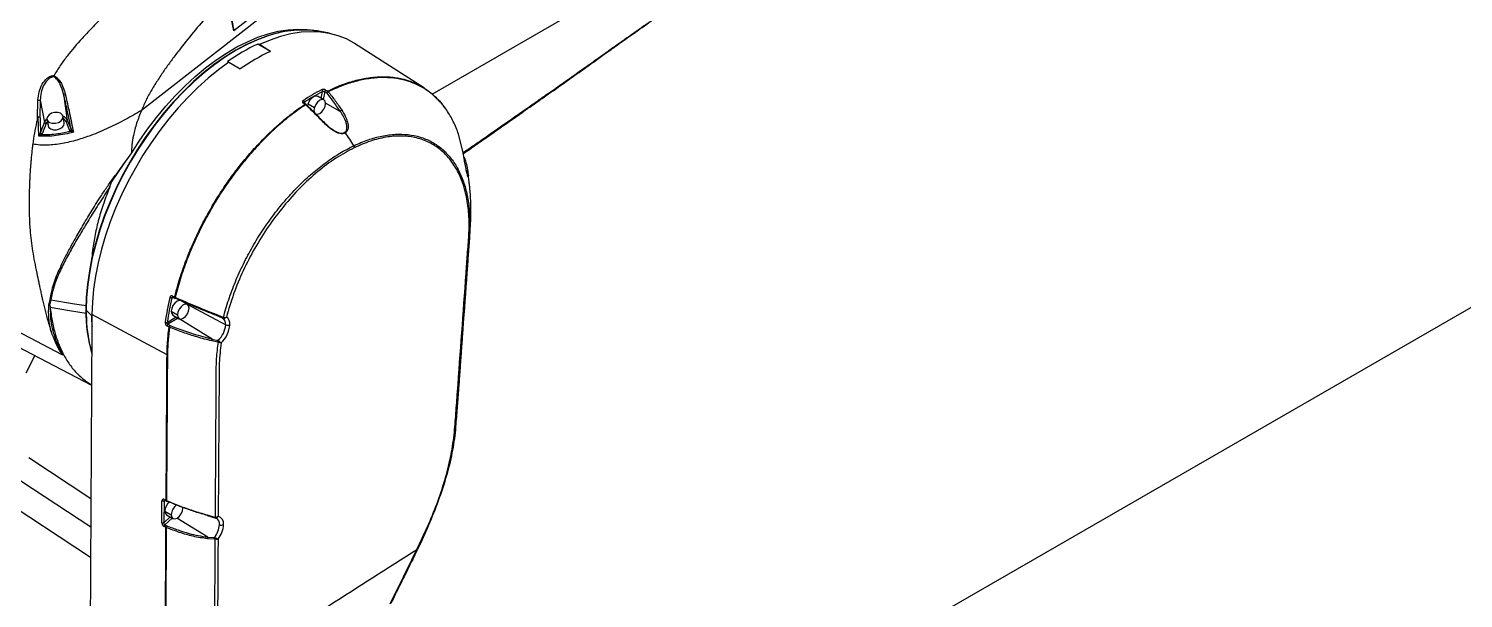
# Model space of a CAD drawing. Header units: millimetres. Extents: x 126 to 938, y 244 to 707.
# Drawn here: x 301.89 to 326.06, y 568.47 to 578.07 of the extents above; entities that cross this region are included whole.
import ezdxf

# ---------------------------------------------------------------- set-up
doc = ezdxf.new("R2010")
doc.units = ezdxf.units.MM

msp = doc.modelspace()

# ---------------------------------------------------------------- linework, layer by layer
at = {"color": 7, "linetype": 'Continuous', "lineweight": 25}
for p, q in [((345.905, 584.757), (305.452, 561.404)), ((309.51, 581.159), (303.794, 576.695)), ((308.691, 576.97), (311.926, 578.838)), ((305.346, 578.034), (305.229, 578.63)), ((305.35, 578.063), (305.236, 578.646)), ((305.753, 578.352), (305.346, 578.034)), ((306.959, 577.994), (306.806, 578.025)), ((305.966, 577.69), (305.752, 577.813)), ((308.56, 577.068), (307.383, 577.823)), ((302.321, 577.285), (302.318, 577.281)), ((306.82, 576.899), (306.843, 577.011)), ((306.878, 577.013), (306.851, 576.881)), ((306.927, 577.021), (306.939, 577.01)), ((302.042, 576.571), (302.048, 576.869)), ((302.088, 576.869), (302.159, 576.494)), ((302.479, 576.975), (302.543, 576.532)), ((306.53, 576.82), (306.528, 576.822)), ((306.536, 576.834), (306.541, 576.813)), ((306.557, 576.79), (306.545, 576.799)), ((306.592, 576.768), (306.599, 576.807)), ((306.599, 576.807), (306.705, 576.745)), ((306.864, 576.873), (306.758, 576.935)), ((307.14, 576.679), (306.892, 576.815)), ((302.065, 576.262), (302.051, 576.588)), ((302.2, 576.547), (302.219, 576.437)), ((302.49, 576.483), (302.472, 576.593)), ((302.543, 576.532), (302.608, 576.377)), ((302.091, 576.311), (302.094, 576.318)), ((302.094, 576.318), (302.159, 576.494)), ((302.186, 576.474), (302.121, 576.298)), ((302.207, 576.509), (302.186, 576.474)), ((302.231, 576.409), (302.213, 576.519)), ((302.219, 576.437), (302.231, 576.409)), ((302.588, 576.352), (302.522, 576.507)), ((302.608, 576.377), (302.611, 576.372)), ((309.132, 576.297), (309.132, 576.298)), ((309.208, 575.988), (309.133, 576.295)), ((303.528, 575.837), (303.62, 575.964)), ((303.259, 575.405), (303.29, 575.484)), ((304.355, 573.532), (304.304, 573.535)), ((304.318, 573.55), (304.321, 573.549)), ((304.354, 573.533), (304.354, 573.533)), ((304.566, 573.424), (304.46, 573.485)), ((304.55, 573.438), (305.211, 573.082)), ((304.55, 573.438), (304.55, 573.433)), ((302.454, 572.577), (301.23, 573.219)), ((302.862, 573.33), (302.959, 573.233)), ((302.958, 573.196), (302.959, 573.233)), ((304.223, 572.578), (302.959, 573.254)), ((304.226, 573.123), (304.378, 573.214)), ((304.411, 573.194), (304.238, 573.09)), ((304.294, 573.31), (304.4, 573.248)), ((304.322, 573.247), (304.428, 573.185)), ((304.985, 572.839), (304.411, 573.194)), ((305.044, 573.259), (305.16, 573.208)), ((305.155, 573.192), (305.044, 573.242)), ((305.155, 573.194), (305.157, 573.191)), ((305.16, 573.19), (305.155, 573.192)), ((302.958, 573.055), (302.919, 566.697)), ((301.445, 572.853), (302.952, 572.067)), ((305.075, 572.792), (304.977, 572.81)), ((304.985, 572.839), (305.079, 572.82)), ((301.998, 572.565), (301.847, 572.266)), ((302.47, 572.568), (302.454, 572.577)), ((301.248, 570.789), (302.937, 569.676)), ((302.94, 570.148), (301.893, 570.838)), ((302.934, 569.16), (300.908, 570.495)), ((304.135, 569.747), (304.138, 570.116)), ((304.172, 570.116), (304.17, 569.747)), ((304.191, 570.121), (304.172, 570.116)), ((304.173, 570.139), (304.208, 570.121)), ((304.178, 570.127), (304.179, 570.127)), ((304.179, 570.127), (304.214, 570.109)), ((304.488, 569.992), (304.488, 570.006)), ((304.17, 569.747), (304.278, 569.843)), ((304.31, 569.825), (304.184, 569.713)), ((304.188, 569.941), (304.294, 569.88)), ((304.216, 569.878), (304.322, 569.817)), ((304.909, 569.505), (304.387, 569.822)), ((304.899, 569.879), (305.024, 569.84)), ((304.989, 569.841), (304.952, 569.854)), ((304.205, 569.666), (304.171, 569.686)), ((304.184, 569.713), (304.218, 569.693)), ((305.021, 569.472), (304.905, 569.475)), ((304.909, 569.505), (305.019, 569.498)), ((305.021, 567.131), (305.036, 569.47)), ((308.36, 569.127), (308.441, 569.293))]:
    msp.add_line(p, q, dxfattribs=at)
at = {"color": 7, "linetype": 'Continuous', "lineweight": 25, "flags": 128}
for points in [[(306.488, 578.053), (306.43, 578.051), (306.263, 578.035), (306.092, 578.002), (305.918, 577.952), (305.74, 577.887), (305.561, 577.806), (305.381, 577.709), (305.201, 577.598), (305.022, 577.472), (304.844, 577.333), (304.67, 577.181), (304.499, 577.016), (304.332, 576.84), (304.171, 576.654), (304.016, 576.459), (303.868, 576.255), (303.728, 576.043), (303.596, 575.825), (303.473, 575.602), (303.36, 575.375), (303.258, 575.144), (303.166, 574.912), (303.085, 574.68), (303.016, 574.448), (302.959, 574.217), (302.915, 573.99), (302.883, 573.767), (302.863, 573.549), (302.857, 573.337)], [(303.62, 575.964), (303.754, 576.175), (303.896, 576.38), (304.045, 576.576), (304.201, 576.764), (304.362, 576.943), (304.528, 577.111), (304.698, 577.267), (304.871, 577.411), (305.046, 577.543), (305.223, 577.661), (305.4, 577.764), (305.577, 577.853), (305.753, 577.927), (305.926, 577.986), (306.097, 578.028), (306.264, 578.055), (306.426, 578.066), (306.582, 578.06), (306.732, 578.038), (306.744, 578.036)], [(307.383, 577.823), (307.375, 577.828), (307.245, 577.899), (307.107, 577.954), (306.96, 577.993), (306.807, 578.016), (306.646, 578.022), (306.481, 578.011), (306.31, 577.984), (306.136, 577.941), (305.959, 577.881), (305.779, 577.806)], [(305.925, 577.951), (305.749, 577.886), (305.57, 577.805), (305.39, 577.708), (305.209, 577.597), (305.03, 577.471), (304.852, 577.332), (304.677, 577.179), (304.506, 577.014), (304.339, 576.838), (304.178, 576.652), (304.023, 576.456), (303.875, 576.252), (303.734, 576.04), (303.602, 575.822), (303.479, 575.598), (303.366, 575.371), (303.263, 575.14), (303.171, 574.908), (303.09, 574.675), (303.021, 574.442), (302.964, 574.212), (302.92, 573.984), (302.888, 573.76), (302.868, 573.542), (302.862, 573.33)], [(305.752, 577.813), (305.767, 577.809), (305.779, 577.806)], [(305.966, 577.69), (305.861, 577.755), (305.779, 577.806)], [(305.266, 577.51), (305.089, 577.38), (304.914, 577.237), (304.742, 577.082), (304.574, 576.915), (304.411, 576.738), (304.253, 576.551), (304.101, 576.355), (303.955, 576.151), (303.818, 575.94), (303.689, 575.723), (303.569, 575.501), (303.458, 575.275), (303.357, 575.047), (303.267, 574.817), (303.187, 574.586), (303.119, 574.356), (303.063, 574.128), (303.019, 573.902), (302.987, 573.681), (302.967, 573.464), (302.959, 573.254)], [(305.266, 577.51), (305.371, 577.445), (305.453, 577.394)], [(306.908, 576.995), (306.892, 577.005), (306.878, 577.013)], [(306.897, 577.038), (306.914, 577.028), (306.927, 577.021)], [(306.545, 576.799), (306.529, 576.81), (306.516, 576.819)], [(306.559, 576.802), (306.545, 576.81), (306.529, 576.821)], [(306.568, 576.795), (306.568, 576.795), (306.569, 576.794), (306.569, 576.792), (306.569, 576.79)], [(306.599, 576.807), (306.62, 576.855), (306.652, 576.898), (306.689, 576.928), (306.726, 576.941), (306.758, 576.935)], [(306.885, 576.763), (306.892, 576.81), (306.885, 576.849), (306.864, 576.873), (306.832, 576.879), (306.795, 576.866), (306.758, 576.836), (306.727, 576.794), (306.705, 576.745)], [(302.159, 576.494), (302.185, 576.537), (302.2, 576.552)], [(302.459, 576.621), (302.427, 576.647), (302.382, 576.662), (302.329, 576.662), (302.277, 576.648), (302.235, 576.623), (302.207, 576.589), (302.2, 576.553), (302.213, 576.519)], [(302.213, 576.519), (302.245, 576.493), (302.29, 576.479), (302.343, 576.478), (302.395, 576.492), (302.437, 576.517), (302.465, 576.551), (302.472, 576.587), (302.459, 576.621)], [(302.522, 576.507), (302.498, 576.54), (302.478, 576.555)], [(306.727, 576.635), (306.758, 576.629), (306.795, 576.642), (306.832, 576.672), (306.864, 576.714), (306.885, 576.763)], [(302.231, 576.409), (302.263, 576.383), (302.309, 576.369), (302.361, 576.368), (302.413, 576.382), (302.456, 576.407), (302.483, 576.441), (302.491, 576.477), (302.49, 576.483)], [(306.861, 576.5), (306.862, 576.502), (306.862, 576.503), (306.861, 576.503), (306.86, 576.503), (306.859, 576.502), (306.857, 576.501), (306.854, 576.5), (306.852, 576.498)], [(309.134, 576.292), (309.134, 576.292), (309.133, 576.295)], [(303.29, 575.484), (303.407, 575.661), (303.528, 575.837), (303.528, 575.837), (303.528, 575.837), (303.528, 575.837), (303.528, 575.837), (303.528, 575.837)], [(309.227, 575.906), (309.227, 575.905), (309.228, 575.902)], [(302.265, 573.503), (302.666, 573.438), (302.859, 573.407)], [(304.46, 573.485), (304.428, 573.491), (304.391, 573.478), (304.354, 573.448), (304.322, 573.405), (304.301, 573.357), (304.294, 573.31)], [(304.317, 573.567), (304.336, 573.558), (304.351, 573.55)], [(304.319, 573.551), (304.335, 573.543), (304.354, 573.533)], [(304.36, 573.53), (304.357, 573.531), (304.357, 573.531)], [(304.594, 573.361), (304.587, 573.399), (304.566, 573.424), (304.534, 573.43), (304.497, 573.417), (304.46, 573.387), (304.428, 573.344), (304.407, 573.296), (304.4, 573.248)], [(304.515, 573.453), (304.514, 573.456), (304.512, 573.467)], [(302.861, 573.273), (302.582, 573.319), (302.255, 573.374)], [(302.959, 573.254), (302.958, 573.143), (302.958, 573.055)], [(304.294, 573.31), (304.301, 573.271), (304.322, 573.247), (304.322, 573.247)], [(304.4, 573.248), (304.407, 573.21), (304.428, 573.185), (304.46, 573.179), (304.497, 573.192), (304.534, 573.222), (304.566, 573.265), (304.587, 573.313), (304.594, 573.361)], [(305.044, 573.242), (305.043, 573.242), (305.042, 573.243), (305.041, 573.244), (305.041, 573.246), (305.041, 573.248), (305.042, 573.251), (305.043, 573.255), (305.044, 573.259)], [(304.238, 573.09), (304.258, 573.079), (304.273, 573.07)], [(302.919, 572.746), (302.92, 572.743), (302.955, 572.598)], [(304.214, 570.109), (304.214, 570.109), (304.213, 570.11)], [(304.188, 569.941), (304.195, 569.903), (304.216, 569.878), (304.216, 569.878)], [(304.294, 569.88), (304.301, 569.841), (304.322, 569.817), (304.354, 569.811), (304.391, 569.824), (304.428, 569.854), (304.46, 569.897), (304.481, 569.945), (304.488, 569.992)], [(305.021, 569.831), (305.021, 569.831), (305.021, 569.831), (305.021, 569.831), (305.021, 569.832), (305.022, 569.834), (305.022, 569.836), (305.023, 569.838), (305.024, 569.84)], [(308.441, 569.293), (308.442, 569.294), (308.442, 569.294), (308.442, 569.295)]]:
    msp.add_lwpolyline(points, dxfattribs=at)
at = {"color": 7, "linetype": 'Continuous', "lineweight": 25}
for centre, radius, start, end in [((306.509, 576.272), 1.778, 80.3862, 109.1562), ((307.191, 574.729), 3.403, 115.0062, 124.9882), ((307.404, 574.606), 3.403, 115.0063, 124.9881), ((308.348, 574.05), 3.356, 116.9469, 123.0474), ((308.353, 574.041), 3.332, 116.9466, 123.048), ((306.806, 577.012), 0.0367, 359.1692, 55.4853), ((306.918, 577.004), 0.0409, 121.4993, 167.0045), ((306.948, 576.986), 0.0409, 121.4924, 166.9939), ((306.966, 576.952), 0.0635, 114.9486, 144.1099), ((302.069, 577.009), 0.142, 261.754, 277.7795), ((302.491, 577.017), 0.0441, 255.1668, 290.6532), ((306.524, 576.809), 0.0131, 62.3191, 130.2029), ((306.495, 576.829), 0.0408, 6.3624, 56.5762), ((306.554, 576.788), 0.0141, 71.4429, 128.5973), ((306.567, 576.78), 0.0144, 86.7926, 135.1809), ((302.42, 576.468), 0.139, 27.2933, 68.4478), ((302.518, 576.532), 0.0255, 280.3713, 359.1225), ((306.81, 576.703), 0.113, 157.8257, 203.9812), ((307.198, 576.622), 0.0819, 112.4186, 135.2392), ((302.126, 576.324), 0.0375, 200.0665, 252.4588), ((302.122, 576.328), 0.0295, 198.6574, 268.2016), ((302.187, 576.504), 0.0295, 198.6574, 268.2016), ((302.583, 576.377), 0.0255, 280.3713, 359.1225), ((302.58, 576.373), 0.0308, 292.7843, 357.1652), ((309.265, 575.66), 0.0221, 14.992, 96.0175), ((308.737, 572.479), 4.591, 166.6184, 171.8864), ((308.739, 572.48), 4.558, 166.6189, 171.8868), ((304.297, 573.59), 0.0559, 241.6084, 277.473), ((304.335, 573.561), 0.0188, 161.1876, 215.217), ((304.369, 573.544), 0.0188, 161.1174, 215.3096), ((304.378, 573.539), 0.0204, 158.2709, 204.3622), ((304.363, 573.533), 0.00406, 215.4133, 278.38), ((304.534, 573.405), 0.0364, 63.3737, 89.0151), ((302.879, 573.348), 0.0246, 205.6351, 225.6811), ((305.543, 573.309), 2.686, 179.3974, 195.556), ((305.708, 573.314), 2.847, 179.6697, 191.5145), ((304.43, 573.223), 0.0345, 222.2907, 237.241), ((305.185, 573.192), 0.0294, 147.3676, 178.5128), ((305.097, 573.095), 0.114, 353.7589, 56.834), ((305.204, 573.203), 0.0323, 178.367, 209.3889), ((305.138, 573.097), 0.143, 354.5223, 53.4034), ((304.213, 573.167), 0.0462, 242.4943, 286.3992), ((304.262, 573.056), 0.0418, 125.3444, 170.232), ((304.297, 573.036), 0.0418, 125.373, 170.2171), ((304.315, 573.033), 0.0518, 137.3586, 172.9171), ((304.847, 573.101), 0.364, 309.5568, 357.0776), ((304.838, 573.106), 0.442, 311.9801, 357.0659), ((305.245, 573.152), 0.0772, 243.855, 297.3053), ((305.053, 572.804), 0.0765, 151.9643, 175.401), ((305.158, 572.794), 0.0834, 161.8891, 181.4031), ((305.663, 572.478), 0.655, 149.5439, 151.6574), ((304.25, 572.576), 0.0577, 241.7865, 249.3293), ((304.25, 572.664), 0.0571, 241.673, 249.3913), ((304.249, 572.633), 0.0563, 242.476, 250.2189), ((304.248, 572.629), 0.0565, 242.7711, 250.4652), ((304.155, 570.151), 0.0389, 243.9408, 296.8474), ((304.184, 570.141), 0.0145, 180.6481, 245.7763), ((304.186, 570.137), 0.0124, 173.708, 237.6357), ((304.403, 569.93), 0.216, 130.609, 177.0241), ((304.222, 570.12), 0.0135, 175.7993, 230.1022), ((304.226, 570.117), 0.0127, 172.1569, 226.1914), ((304.221, 570.113), 0.00643, 238.7821, 299.6454), ((304.506, 569.87), 0.213, 124.7316, 177.2734), ((304.915, 569.875), 0.0164, 166.7622, 203.7013), ((305.054, 569.841), 0.0164, 190.5681, 237.4445), ((304.996, 569.729), 0.11, 352.3123, 58.8536), ((305.048, 569.734), 0.127, 351.521, 73.3884), ((304.152, 569.782), 0.0389, 243.9409, 296.8473), ((304.212, 569.682), 0.0418, 133.2531, 175.4829), ((304.247, 569.663), 0.0417, 133.2134, 175.5128), ((304.258, 569.662), 0.0476, 141.4068, 178.3962), ((304.747, 569.731), 0.358, 319.4946, 357.3175), ((304.745, 569.734), 0.43, 321.7457, 357.4584), ((305.139, 569.783), 0.0772, 243.8533, 297.2972), ((304.978, 569.481), 0.0732, 160.838, 184.9009), ((305.089, 569.49), 0.0705, 173.3949, 195.1495), ((307.184, 568.644), 2.302, 158.4609, 158.9727), ((308.44, 569.313), 0.02, 246.7147, 273.7571)]:
    msp.add_arc(centre, radius, start, end, dxfattribs=at)
for points, knots in [([(300.44, 576.933), (300.453, 577.028), (300.478, 577.218), (300.535, 577.494), (300.61, 577.756), (300.705, 577.997), (300.817, 578.22), (300.943, 578.426), (301.117, 578.672), (301.348, 578.951), (301.628, 579.27), (301.816, 579.481), (301.91, 579.587)], [0, 0, 0, 0, 0.0930846, 0.184815, 0.2727031, 0.3559527, 0.4357552, 0.5132297, 0.5892358, 0.7266813, 0.8634879, 1, 1, 1, 1]), ([(303.73, 578.865), (303.708, 578.843), (303.662, 578.799), (303.594, 578.732), (303.526, 578.665), (303.459, 578.598), (303.391, 578.53), (303.324, 578.461), (303.254, 578.39), (303.173, 578.307), (303.071, 578.202), (302.939, 578.066), (302.843, 577.964), (302.791, 577.907)], [0, 0, 0, 0, 0.0707205, 0.1416367, 0.2127229, 0.2839636, 0.3553368, 0.4268308, 0.498421, 0.577295, 0.6869984, 0.8275889, 1, 1, 1, 1]), ([(305.228, 578.63), (305.138, 578.538), (304.955, 578.352), (304.697, 578.052), (304.487, 577.79), (304.323, 577.574), (304.202, 577.409), (304.086, 577.239), (303.976, 577.064), (303.875, 576.884), (303.821, 576.757), (303.794, 576.695)], [0, 0, 0, 0, 0.159267, 0.323245, 0.490475, 0.575289, 0.659541, 0.743604, 0.829735, 0.915449, 1, 1, 1, 1]), ([(309.209, 575.983), (309.221, 575.991), (309.261, 576.019), (309.331, 576.067), (309.418, 576.127), (309.506, 576.189), (309.597, 576.251), (309.693, 576.318), (309.846, 576.424), (310.041, 576.561), (310.262, 576.716), (310.446, 576.844), (310.589, 576.945), (310.741, 577.049), (310.911, 577.169), (311.112, 577.311), (311.304, 577.447), (311.48, 577.573), (311.65, 577.694), (311.799, 577.801), (311.935, 577.896), (312.049, 577.977), (312.164, 578.058), (312.278, 578.138), (312.391, 578.219), (312.556, 578.335), (312.776, 578.491), (312.959, 578.621), (313.052, 578.687)], [0, 0, 0, 0, 0.009205, 0.031313, 0.053855, 0.076832, 0.10024, 0.124083, 0.15119, 0.219239, 0.276599, 0.323351, 0.36217, 0.388683, 0.440842, 0.495232, 0.545344, 0.591239, 0.632966, 0.678883, 0.70851, 0.738976, 0.767857, 0.798297, 0.827917, 0.856722, 0.927361, 1, 1, 1, 1]), ([(309.209, 575.965), (309.245, 575.99), (309.356, 576.067), (309.541, 576.195), (309.775, 576.358), (309.999, 576.515), (310.202, 576.659), (310.363, 576.771), (310.484, 576.857), (310.573, 576.919), (310.635, 576.963), (310.696, 577.005), (310.771, 577.058), (310.865, 577.125), (310.976, 577.204), (311.098, 577.29), (311.243, 577.394), (311.407, 577.512), (311.598, 577.649), (311.821, 577.809), (312.086, 577.995), (312.385, 578.208), (312.708, 578.437), (312.93, 578.595), (313.043, 578.675)], [0, 0, 0, 0, 0.027586, 0.086739, 0.143547, 0.210364, 0.261185, 0.302592, 0.335828, 0.355842, 0.371976, 0.384505, 0.403213, 0.430845, 0.458145, 0.490104, 0.526357, 0.57173, 0.619596, 0.676489, 0.74721, 0.826247, 0.91137, 1, 1, 1, 1]), ([(305.346, 578.034), (305.348, 578.038), (305.35, 578.046), (305.352, 578.056), (305.351, 578.062), (305.35, 578.063)], [0, 0, 0, 0, 0.420315, 0.834722, 1, 1, 1, 1]), ([(302.791, 577.907), (302.705, 577.81), (302.576, 577.664), (302.423, 577.453), (302.355, 577.341), (302.321, 577.285)], [0, 0, 0, 0, 0.497745, 0.748009, 1, 1, 1, 1]), ([(305.266, 577.51), (305.261, 577.511), (305.252, 577.514), (305.243, 577.516), (305.239, 577.517)], [0, 0, 0, 0, 0.559997, 1, 1, 1, 1]), ([(302.048, 576.869), (302.053, 576.915), (302.062, 577.007), (302.113, 577.137), (302.184, 577.227), (302.258, 577.275), (302.3, 577.282), (302.321, 577.285)], [0, 0, 0, 0, 0.258147, 0.514863, 0.764902, 0.885389, 1, 1, 1, 1]), ([(302.317, 577.263), (302.299, 577.259), (302.261, 577.25), (302.197, 577.201), (302.138, 577.114), (302.097, 576.995), (302.091, 576.911), (302.088, 576.869)], [0, 0, 0, 0, 0.10979, 0.236534, 0.485937, 0.741784, 1, 1, 1, 1]), ([(302.318, 577.281), (302.318, 577.278), (302.317, 577.272), (302.317, 577.266), (302.317, 577.263)], [0, 0, 0, 0, 0.476894, 1, 1, 1, 1]), ([(302.479, 576.975), (302.464, 577.028), (302.441, 577.111), (302.383, 577.211), (302.338, 577.246), (302.317, 577.263)], [0, 0, 0, 0, 0.492681, 0.76165, 1, 1, 1, 1]), ([(302.318, 577.281), (302.332, 577.273), (302.359, 577.257), (302.403, 577.212), (302.464, 577.123), (302.489, 577.034), (302.506, 576.976)], [0, 0, 0, 0, 0.1277882, 0.2556145, 0.5079916, 1, 1, 1, 1]), ([(306.927, 577.021), (306.974, 577.043), (307.063, 577.085), (307.196, 577.137), (307.32, 577.178), (307.435, 577.21), (307.542, 577.233), (307.634, 577.247), (307.722, 577.257), (307.813, 577.263), (307.919, 577.263), (308.027, 577.255), (308.127, 577.24), (308.209, 577.221), (308.287, 577.198), (308.363, 577.171), (308.442, 577.135), (308.508, 577.101), (308.546, 577.076), (308.559, 577.067)], [0, 0, 0, 0, 0.090738, 0.174024, 0.250296, 0.31999, 0.383524, 0.441291, 0.484515, 0.538217, 0.601756, 0.670042, 0.728778, 0.778278, 0.819008, 0.870054, 0.920776, 0.97135, 1, 1, 1, 1]), ([(306.897, 577.038), (306.891, 577.041), (306.88, 577.046), (306.862, 577.049), (306.843, 577.048), (306.832, 577.044), (306.827, 577.042)], [0, 0, 0, 0, 0.243421, 0.507978, 0.767923, 1, 1, 1, 1]), ([(306.843, 577.011), (306.846, 577.013), (306.851, 577.016), (306.859, 577.017), (306.866, 577.017), (306.87, 577.016), (306.875, 577.015), (306.877, 577.014), (306.878, 577.013)], [0, 0, 0, 0, 0.268215, 0.50759, 0.64007, 0.767492, 0.887886, 1, 1, 1, 1]), ([(308.763, 576.895), (308.727, 576.93), (308.642, 577.011), (308.483, 577.109), (308.296, 577.188), (308.093, 577.236), (307.878, 577.253), (307.652, 577.238), (307.418, 577.193), (307.177, 577.118), (307.02, 577.047), (306.939, 577.01)], [0, 0, 0, 0, 0.077151, 0.180128, 0.283732, 0.388851, 0.498264, 0.614046, 0.735407, 0.863551, 1, 1, 1, 1]), ([(306.939, 577.01), (306.979, 576.959), (307.059, 576.858), (307.131, 576.751), (307.167, 576.697)], [0, 0, 0, 0, 0.498228, 1, 1, 1, 1]), ([(308.559, 577.067), (308.573, 577.058), (308.618, 577.03), (308.677, 576.983), (308.739, 576.928), (308.801, 576.866), (308.86, 576.799), (308.897, 576.745), (308.91, 576.726)], [0, 0, 0, 0, 0.099847, 0.323723, 0.456858, 0.604703, 0.859384, 1, 1, 1, 1]), ([(302.088, 576.869), (302.086, 576.817), (302.083, 576.725), (302.082, 576.633), (302.082, 576.593)], [0, 0, 0, 0, 0.562631, 1, 1, 1, 1]), ([(302.608, 576.377), (302.586, 576.487), (302.546, 576.687), (302.5, 576.885), (302.479, 576.975)], [0, 0, 0, 0, 0.549765, 1, 1, 1, 1]), ([(302.506, 576.976), (302.532, 576.866), (302.581, 576.65), (302.625, 576.434), (302.646, 576.328)], [0, 0, 0, 0, 0.512488, 1, 1, 1, 1]), ([(304.351, 573.55), (304.369, 573.617), (304.4, 573.737), (304.448, 573.893), (304.481, 573.991), (304.51, 574.075), (304.539, 574.154), (304.575, 574.245), (304.602, 574.314), (304.621, 574.359), (304.637, 574.398), (304.656, 574.44), (304.685, 574.507), (304.731, 574.605), (304.791, 574.729), (304.854, 574.85), (304.904, 574.942), (304.939, 575.004), (304.971, 575.06), (305.012, 575.13), (305.062, 575.212), (305.112, 575.291), (305.152, 575.353), (305.197, 575.42), (305.255, 575.505), (305.337, 575.618), (305.431, 575.742), (305.528, 575.861), (305.622, 575.972), (305.72, 576.082), (305.805, 576.173), (305.873, 576.241), (305.916, 576.284), (305.96, 576.326), (306.004, 576.368), (306.048, 576.409), (306.093, 576.449), (306.137, 576.488), (306.181, 576.525), (306.234, 576.569), (306.308, 576.628), (306.414, 576.709), (306.498, 576.767), (306.545, 576.799)], [0, 0, 0, 0, 0.052015, 0.092871, 0.122067, 0.129944, 0.159093, 0.185102, 0.203608, 0.21453, 0.221491, 0.235206, 0.249412, 0.2761, 0.316253, 0.352473, 0.378544, 0.394421, 0.406088, 0.426556, 0.455558, 0.478161, 0.496414, 0.511117, 0.538247, 0.573279, 0.616064, 0.65516, 0.688044, 0.725016, 0.765902, 0.781288, 0.796593, 0.811813, 0.826946, 0.841987, 0.856936, 0.871787, 0.886541, 0.899852, 0.923486, 0.957063, 1, 1, 1, 1]), ([(306.557, 576.79), (306.475, 576.733), (306.307, 576.617), (306.068, 576.415), (305.835, 576.191), (305.609, 575.945), (305.395, 575.682), (305.193, 575.403), (305.009, 575.11), (304.84, 574.808), (304.688, 574.497), (304.557, 574.182), (304.445, 573.866), (304.388, 573.652), (304.359, 573.546)], [0, 0, 0, 0, 0.074913, 0.152871, 0.234137, 0.317422, 0.402596, 0.48892, 0.575256, 0.661901, 0.7488, 0.834129, 0.917778, 1, 1, 1, 1]), ([(306.518, 576.863), (306.513, 576.86), (306.505, 576.854), (306.501, 576.839), (306.506, 576.826), (306.512, 576.821), (306.516, 576.819)], [0, 0, 0, 0, 0.289592, 0.558919, 0.764146, 1, 1, 1, 1]), ([(306.528, 576.822), (306.528, 576.823), (306.527, 576.826), (306.53, 576.831), (306.533, 576.833), (306.536, 576.834)], [0, 0, 0, 0, 0.182572, 0.514499, 1, 1, 1, 1]), ([(306.852, 576.498), (306.803, 576.548), (306.707, 576.648), (306.607, 576.743), (306.557, 576.79)], [0, 0, 0, 0, 0.5021096, 1, 1, 1, 1]), ([(306.568, 576.795), (306.566, 576.796), (306.563, 576.798), (306.56, 576.8), (306.559, 576.802)], [0, 0, 0, 0, 0.460365, 1, 1, 1, 1]), ([(306.569, 576.79), (306.625, 576.738), (306.724, 576.643), (306.819, 576.544), (306.861, 576.5)], [0, 0, 0, 0, 0.556496, 1, 1, 1, 1]), ([(306.915, 576.99), (306.914, 576.991), (306.912, 576.993), (306.909, 576.994), (306.908, 576.995)], [0, 0, 0, 0, 0.573103, 1, 1, 1, 1]), ([(307.14, 576.679), (307.1, 576.739), (307.028, 576.845), (306.949, 576.946), (306.915, 576.99)], [0, 0, 0, 0, 0.5630093, 1, 1, 1, 1]), ([(309.133, 576.295), (309.106, 576.367), (309.052, 576.507), (308.938, 576.696), (308.842, 576.826), (308.776, 576.884), (308.763, 576.895)], [0, 0, 0, 0, 0.3231531, 0.6328099, 0.9272628, 1, 1, 1, 1]), ([(303.794, 576.695), (303.704, 576.643), (303.523, 576.538), (303.239, 576.395), (302.966, 576.279), (302.705, 576.192), (302.459, 576.133), (302.249, 576.108), (302.082, 576.109), (302.001, 576.121), (301.962, 576.127)], [0, 0, 0, 0, 0.159479, 0.321549, 0.487492, 0.61395, 0.744497, 0.874607, 0.938127, 1, 1, 1, 1]), ([(302.042, 576.571), (302.039, 576.559), (302.033, 576.535), (302.028, 576.51), (302.025, 576.498)], [0, 0, 0, 0, 0.501446, 1, 1, 1, 1]), ([(302.051, 576.588), (302.05, 576.588), (302.05, 576.588), (302.049, 576.587), (302.046, 576.585), (302.044, 576.58), (302.043, 576.575), (302.042, 576.571)], [0, 0, 0, 0, 0.040998, 0.083817, 0.186111, 0.497409, 1, 1, 1, 1]), ([(302.051, 576.588), (302.054, 576.588), (302.058, 576.587), (302.065, 576.588), (302.07, 576.588), (302.074, 576.589), (302.078, 576.59), (302.081, 576.592), (302.082, 576.593)], [0, 0, 0, 0, 0.278482, 0.435724, 0.592748, 0.735074, 0.849976, 1, 1, 1, 1]), ([(302.082, 576.593), (302.084, 576.541), (302.087, 576.45), (302.092, 576.358), (302.094, 576.318)], [0, 0, 0, 0, 0.563408, 1, 1, 1, 1]), ([(303.794, 576.695), (303.764, 576.623), (303.708, 576.486), (303.658, 576.29), (303.63, 576.118), (303.623, 576.014), (303.62, 575.964)], [0, 0, 0, 0, 0.306106, 0.589019, 0.798903, 1, 1, 1, 1]), ([(307.217, 576.325), (307.223, 576.329), (307.233, 576.338), (307.244, 576.356), (307.251, 576.378), (307.255, 576.408), (307.251, 576.449), (307.234, 576.513), (307.198, 576.593), (307.16, 576.65), (307.14, 576.679)], [0, 0, 0, 0, 0.049639, 0.101874, 0.159567, 0.224831, 0.336085, 0.471744, 0.731377, 1, 1, 1, 1]), ([(307.167, 576.697), (307.187, 576.666), (307.225, 576.603), (307.264, 576.502), (307.278, 576.415), (307.263, 576.357), (307.246, 576.331), (307.234, 576.321), (307.228, 576.316)], [0, 0, 0, 0, 0.268, 0.527695, 0.774238, 0.888687, 0.944228, 1, 1, 1, 1]), ([(302.025, 576.498), (302.013, 576.436), (301.988, 576.313), (301.97, 576.188), (301.962, 576.127)], [0, 0, 0, 0, 0.5048251, 1, 1, 1, 1]), ([(302.646, 576.328), (302.599, 576.316), (302.504, 576.293), (302.358, 576.269), (302.211, 576.255), (302.113, 576.26), (302.065, 576.262)], [0, 0, 0, 0, 0.249218, 0.501492, 0.754757, 1, 1, 1, 1]), ([(302.065, 576.262), (302.07, 576.271), (302.077, 576.285), (302.086, 576.301), (302.09, 576.309), (302.091, 576.311)], [0, 0, 0, 0, 0.519255, 0.895725, 1, 1, 1, 1]), ([(302.115, 576.288), (302.111, 576.286), (302.104, 576.281), (302.088, 576.272), (302.074, 576.266), (302.065, 576.262)], [0, 0, 0, 0, 0.220402, 0.47725, 1, 1, 1, 1]), ([(302.115, 576.288), (302.159, 576.288), (302.249, 576.287), (302.409, 576.305), (302.523, 576.33), (302.592, 576.345)], [0, 0, 0, 0, 0.277099, 0.558505, 1, 1, 1, 1]), ([(302.121, 576.298), (302.12, 576.296), (302.118, 576.293), (302.116, 576.289), (302.115, 576.288)], [0, 0, 0, 0, 0.545504, 1, 1, 1, 1]), ([(302.592, 576.345), (302.591, 576.346), (302.589, 576.348), (302.588, 576.351), (302.588, 576.352)], [0, 0, 0, 0, 0.568531, 1, 1, 1, 1]), ([(302.646, 576.328), (302.636, 576.33), (302.621, 576.333), (302.605, 576.339), (302.597, 576.342), (302.594, 576.344), (302.592, 576.345)], [0, 0, 0, 0, 0.5430083, 0.7969012, 0.9081591, 1, 1, 1, 1]), ([(302.611, 576.372), (302.612, 576.37), (302.614, 576.367), (302.62, 576.36), (302.63, 576.347), (302.64, 576.336), (302.646, 576.328)], [0, 0, 0, 0, 0.0977155, 0.2133797, 0.4705945, 1, 1, 1, 1]), ([(307.228, 576.316), (307.221, 576.312), (307.207, 576.305), (307.174, 576.299), (307.11, 576.306), (307.025, 576.349), (306.933, 576.417), (306.879, 576.471), (306.852, 576.498)], [0, 0, 0, 0, 0.052339, 0.107424, 0.225746, 0.480059, 0.740632, 1, 1, 1, 1]), ([(306.861, 576.5), (306.879, 576.483), (306.914, 576.449), (306.969, 576.403), (307.009, 576.376), (307.028, 576.363)], [0, 0, 0, 0, 0.344632, 0.679415, 1, 1, 1, 1]), ([(307.028, 576.363), (307.039, 576.357), (307.061, 576.344), (307.093, 576.328), (307.131, 576.315), (307.167, 576.31), (307.199, 576.315), (307.211, 576.322), (307.217, 576.325)], [0, 0, 0, 0, 0.197864, 0.373989, 0.528829, 0.789904, 0.89922, 1, 1, 1, 1]), ([(307.217, 576.325), (307.219, 576.324), (307.223, 576.321), (307.226, 576.318), (307.228, 576.316)], [0, 0, 0, 0, 0.4811537, 1, 1, 1, 1]), ([(307.369, 576.1), (307.346, 576.138), (307.302, 576.212), (307.252, 576.282), (307.228, 576.316)], [0, 0, 0, 0, 0.512317, 1, 1, 1, 1]), ([(307.369, 576.1), (307.448, 576.135), (307.602, 576.203), (307.838, 576.267), (308.065, 576.298), (308.282, 576.293), (308.485, 576.253), (308.672, 576.177), (308.839, 576.066), (308.984, 575.923), (309.105, 575.749), (309.201, 575.547), (309.271, 575.32), (309.314, 575.071), (309.331, 574.803), (309.316, 574.526), (309.294, 574.244), (309.235, 573.422), (309.172, 572.569), (309.11, 571.704), (309.092, 571.473), (309.083, 571.367)], [0, 0, 0, 0, 0.040775, 0.078742, 0.11455, 0.148228, 0.180117, 0.211292, 0.242259, 0.273655, 0.30659, 0.341364, 0.378227, 0.417889, 0.459885, 0.503774, 0.548223, 0.59267, 0.891374, 0.950063, 1, 1, 1, 1]), ([(301.962, 576.127), (301.959, 576.106), (301.952, 576.055), (301.943, 575.976), (301.936, 575.897), (301.93, 575.83), (301.925, 575.77), (301.92, 575.703), (301.914, 575.623), (301.91, 575.54), (301.906, 575.452), (301.903, 575.355), (301.901, 575.25), (301.9, 575.145), (301.9, 575.05), (301.901, 574.988), (301.901, 574.958)], [0, 0, 0, 0, 0.0547964, 0.1296393, 0.2041381, 0.2576517, 0.3022127, 0.3591119, 0.4281867, 0.5092689, 0.571465, 0.6540715, 0.7567693, 0.8413482, 0.9224204, 1, 1, 1, 1]), ([(305.172, 573.204), (305.2, 573.305), (305.258, 573.509), (305.372, 573.81), (305.506, 574.108), (305.661, 574.399), (305.834, 574.68), (306.023, 574.947), (306.227, 575.197), (306.441, 575.428), (306.665, 575.636), (306.895, 575.819), (307.128, 575.976), (307.29, 576.06), (307.369, 576.1)], [0, 0, 0, 0, 0.083982, 0.169833, 0.257837, 0.346176, 0.434264, 0.522382, 0.608866, 0.692975, 0.775073, 0.853858, 0.928643, 1, 1, 1, 1]), ([(307.377, 576.065), (307.272, 576.009), (307.056, 575.893), (306.753, 575.663), (306.458, 575.393), (306.18, 575.081), (305.924, 574.74), (305.697, 574.376), (305.502, 573.997), (305.339, 573.609), (305.261, 573.343), (305.223, 573.211)], [0, 0, 0, 0, 0.096744, 0.199955, 0.309696, 0.423236, 0.540812, 0.656938, 0.773497, 0.888334, 1, 1, 1, 1]), ([(307.377, 576.065), (307.376, 576.072), (307.376, 576.084), (307.371, 576.095), (307.369, 576.1)], [0, 0, 0, 0, 0.540697, 1, 1, 1, 1]), ([(308.432, 569.295), (308.493, 569.424), (308.613, 569.679), (308.773, 570.067), (308.904, 570.456), (309.001, 570.841), (309.062, 571.219), (309.088, 571.589), (309.154, 572.496), (309.221, 573.389), (309.282, 574.27), (309.31, 574.589), (309.314, 574.901), (309.281, 575.194), (309.213, 575.461), (309.111, 575.697), (308.975, 575.897), (308.808, 576.058), (308.614, 576.175), (308.395, 576.246), (308.156, 576.271), (307.903, 576.248), (307.638, 576.181), (307.466, 576.105), (307.377, 576.065)], [0, 0, 0, 0, 0.050057, 0.099536, 0.147637, 0.194323, 0.239308, 0.282262, 0.324913, 0.559491, 0.597577, 0.635638, 0.672344, 0.707121, 0.739218, 0.769084, 0.797166, 0.823755, 0.850037, 0.876566, 0.904228, 0.933942, 0.965659, 1, 1, 1, 1]), ([(302.252, 573.506), (302.27, 573.595), (302.308, 573.778), (302.407, 574.013), (302.509, 574.224), (302.608, 574.41), (302.7, 574.573), (302.782, 574.714), (302.852, 574.834), (302.925, 574.955), (303.001, 575.079), (303.087, 575.215), (303.182, 575.362), (303.292, 575.52), (303.408, 575.677), (303.488, 575.783), (303.528, 575.837)], [0, 0, 0, 0, 0.101487, 0.209414, 0.284807, 0.364743, 0.444897, 0.495348, 0.547088, 0.600435, 0.654342, 0.709525, 0.780805, 0.851319, 0.925062, 1, 1, 1, 1]), ([(309.287, 575.666), (309.287, 575.65), (309.286, 575.625), (309.305, 575.586), (309.284, 575.58), (309.285, 575.606), (309.275, 575.629), (309.268, 575.67), (309.255, 575.73), (309.24, 575.81), (309.224, 575.902), (309.213, 575.961), (309.208, 575.988)], [0, 0, 0, 0, 0.102058, 0.164599, 0.174814, 0.208241, 0.267465, 0.349052, 0.44437, 0.643472, 0.831325, 1, 1, 1, 1]), ([(309.228, 575.902), (309.241, 575.863), (309.267, 575.786), (309.28, 575.705), (309.287, 575.666)], [0, 0, 0, 0, 0.5060365, 1, 1, 1, 1]), ([(309.085, 571.367), (309.09, 571.42), (309.099, 571.525), (309.114, 571.678), (309.126, 571.827), (309.137, 571.988), (309.15, 572.166), (309.163, 572.359), (309.177, 572.549), (309.19, 572.737), (309.216, 573.102), (309.241, 573.454), (309.266, 573.796), (309.277, 573.95), (309.288, 574.104), (309.299, 574.26), (309.311, 574.42), (309.322, 574.583), (309.334, 574.751), (309.342, 574.928), (309.341, 575.12), (309.332, 575.276), (309.322, 575.388), (309.316, 575.453), (309.307, 575.527), (309.297, 575.605), (309.287, 575.662), (309.282, 575.688)], [0, 0, 0, 0, 0.036565, 0.07328, 0.106427, 0.139921, 0.185049, 0.229779, 0.273766, 0.31723, 0.360386, 0.526552, 0.562032, 0.597665, 0.633341, 0.668875, 0.705878, 0.744671, 0.781907, 0.822358, 0.86731, 0.91468, 0.930545, 0.945071, 0.959924, 0.982175, 1, 1, 1, 1]), ([(303.259, 575.405), (303.201, 575.316), (303.088, 575.144), (302.926, 574.887), (302.777, 574.641), (302.638, 574.404), (302.511, 574.174), (302.401, 573.949), (302.312, 573.728), (302.28, 573.577), (302.265, 573.503)], [0, 0, 0, 0, 0.147235, 0.286731, 0.42125, 0.546685, 0.669823, 0.786327, 0.89495, 1, 1, 1, 1]), ([(303.259, 575.405), (303.224, 575.315), (303.155, 575.138), (303.072, 574.87), (303.009, 574.605), (302.969, 574.369), (302.957, 574.222), (302.953, 574.163)], [0, 0, 0, 0, 0.224815, 0.443392, 0.655729, 0.860892, 1, 1, 1, 1]), ([(301.901, 574.958), (301.903, 574.902), (301.905, 574.81), (301.912, 574.718), (301.915, 574.68)], [0, 0, 0, 0, 0.596629, 1, 1, 1, 1]), ([(301.915, 574.68), (301.921, 574.621), (301.933, 574.502), (301.957, 574.322), (301.99, 574.14), (302.026, 573.965), (302.056, 573.826), (302.078, 573.722), (302.094, 573.646), (302.11, 573.572), (302.128, 573.495), (302.147, 573.413), (302.169, 573.322), (302.193, 573.228), (302.221, 573.131), (302.248, 573.042), (302.266, 572.987), (302.274, 572.966)], [0, 0, 0, 0, 0.102129, 0.204715, 0.309403, 0.419278, 0.510168, 0.552397, 0.599871, 0.643729, 0.681551, 0.735556, 0.788011, 0.841644, 0.900775, 0.961068, 1, 1, 1, 1]), ([(302.274, 572.966), (302.257, 573.04), (302.224, 573.189), (302.229, 573.341), (302.231, 573.417)], [0, 0, 0, 0, 0.5019364, 1, 1, 1, 1]), ([(302.231, 573.417), (302.236, 573.432), (302.244, 573.461), (302.249, 573.491), (302.252, 573.506)], [0, 0, 0, 0, 0.499236, 1, 1, 1, 1]), ([(302.231, 573.417), (302.233, 573.417), (302.238, 573.416), (302.242, 573.414), (302.244, 573.414)], [0, 0, 0, 0, 0.501027, 1, 1, 1, 1]), ([(302.253, 573.445), (302.251, 573.439), (302.249, 573.429), (302.245, 573.418), (302.244, 573.414)], [0, 0, 0, 0, 0.563031, 1, 1, 1, 1]), ([(302.244, 573.414), (302.244, 573.414), (302.245, 573.413), (302.246, 573.412), (302.25, 573.407), (302.252, 573.393), (302.254, 573.381), (302.255, 573.374)], [0, 0, 0, 0, 0.020135, 0.042885, 0.100009, 0.51629, 1, 1, 1, 1]), ([(302.265, 573.503), (302.262, 573.504), (302.258, 573.505), (302.254, 573.506), (302.252, 573.506)], [0, 0, 0, 0, 0.558677, 1, 1, 1, 1]), ([(302.265, 573.503), (302.263, 573.492), (302.26, 573.473), (302.255, 573.453), (302.253, 573.445)], [0, 0, 0, 0, 0.5646738, 1, 1, 1, 1]), ([(304.317, 573.567), (304.312, 573.569), (304.303, 573.573), (304.287, 573.568), (304.276, 573.557), (304.272, 573.546), (304.271, 573.541)], [0, 0, 0, 0, 0.243828, 0.476642, 0.724349, 1, 1, 1, 1]), ([(304.304, 573.535), (304.305, 573.538), (304.306, 573.543), (304.31, 573.548), (304.315, 573.549), (304.318, 573.55), (304.322, 573.549), (304.324, 573.548), (304.325, 573.548)], [0, 0, 0, 0, 0.296132, 0.514053, 0.630088, 0.74716, 0.869472, 1, 1, 1, 1]), ([(304.351, 573.55), (304.353, 573.549), (304.355, 573.548), (304.358, 573.547), (304.359, 573.546)], [0, 0, 0, 0, 0.547479, 1, 1, 1, 1]), ([(304.354, 573.533), (304.355, 573.533), (304.357, 573.532), (304.358, 573.531), (304.36, 573.53)], [0, 0, 0, 0, 0.443468, 1, 1, 1, 1]), ([(304.359, 573.546), (304.471, 573.497), (304.698, 573.398), (304.927, 573.306), (305.044, 573.259)], [0, 0, 0, 0, 0.492787, 1, 1, 1, 1]), ([(305.044, 573.242), (304.979, 573.268), (304.849, 573.32), (304.622, 573.415), (304.461, 573.486), (304.363, 573.529)], [0, 0, 0, 0, 0.2855431, 0.5667077, 1, 1, 1, 1]), ([(302.255, 573.374), (302.256, 573.371), (302.256, 573.365), (302.257, 573.36), (302.257, 573.356)], [0, 0, 0, 0, 0.46403, 1, 1, 1, 1]), ([(302.257, 573.356), (302.268, 573.277), (302.288, 573.121), (302.345, 572.898), (302.421, 572.69), (302.519, 572.5), (302.638, 572.332), (302.761, 572.206), (302.868, 572.121), (302.928, 572.085), (302.952, 572.071)], [0, 0, 0, 0, 0.158429, 0.310506, 0.456254, 0.596087, 0.73091, 0.862183, 0.944823, 1, 1, 1, 1]), ([(302.257, 573.356), (302.257, 573.301), (302.257, 573.19), (302.284, 573.028), (302.331, 572.867), (302.392, 572.713), (302.445, 572.615), (302.47, 572.568)], [0, 0, 0, 0, 0.2012095, 0.4011698, 0.5947855, 0.8071111, 1, 1, 1, 1]), ([(302.958, 573.132), (302.958, 573.14), (302.958, 573.162), (302.958, 573.183), (302.958, 573.196)], [0, 0, 0, 0, 0.404971, 1, 1, 1, 1]), ([(302.959, 573.233), (302.959, 573.237), (302.959, 573.244), (302.959, 573.251), (302.959, 573.254)], [0, 0, 0, 0, 0.559589, 1, 1, 1, 1]), ([(305.176, 573.188), (305.173, 573.188), (305.165, 573.188), (305.159, 573.191), (305.155, 573.192)], [0, 0, 0, 0, 0.474726, 1, 1, 1, 1]), ([(305.16, 573.208), (305.162, 573.207), (305.166, 573.205), (305.17, 573.205), (305.172, 573.204)], [0, 0, 0, 0, 0.563544, 1, 1, 1, 1]), ([(305.172, 573.204), (305.177, 573.204), (305.186, 573.203), (305.2, 573.204), (305.212, 573.207), (305.22, 573.21), (305.223, 573.211)], [0, 0, 0, 0, 0.273061, 0.536327, 0.780349, 1, 1, 1, 1]), ([(305.223, 573.211), (305.22, 573.208), (305.214, 573.202), (305.202, 573.194), (305.189, 573.189), (305.18, 573.188), (305.176, 573.188)], [0, 0, 0, 0, 0.2519142, 0.5075883, 0.776245, 1, 1, 1, 1]), ([(302.47, 572.568), (302.47, 572.568), (302.47, 572.569), (302.469, 572.569), (302.466, 572.572), (302.46, 572.579), (302.443, 572.602), (302.42, 572.638), (302.397, 572.679), (302.376, 572.719), (302.345, 572.782), (302.31, 572.865), (302.285, 572.934), (302.274, 572.966)], [0, 0, 0, 0, 0.001555, 0.003484, 0.008512, 0.023394, 0.073041, 0.200193, 0.306435, 0.394754, 0.502183, 0.777105, 1, 1, 1, 1]), ([(302.96, 573.063), (302.96, 573.062), (302.961, 573.061), (302.961, 573.059), (302.96, 573.056), (302.959, 573.055), (302.958, 573.055)], [0, 0, 0, 0, 0.237829, 0.469147, 0.720166, 1, 1, 1, 1]), ([(304.192, 573.126), (304.192, 573.12), (304.191, 573.106), (304.198, 573.087), (304.208, 573.072), (304.217, 573.066), (304.221, 573.063)], [0, 0, 0, 0, 0.262019, 0.568016, 0.793319, 1, 1, 1, 1]), ([(304.256, 573.043), (304.249, 573.047), (304.238, 573.053), (304.226, 573.06), (304.221, 573.063)], [0, 0, 0, 0, 0.559967, 1, 1, 1, 1]), ([(304.223, 572.614), (304.225, 572.663), (304.228, 572.755), (304.239, 572.898), (304.25, 572.992), (304.256, 573.043)], [0, 0, 0, 0, 0.3413446, 0.6436166, 1, 1, 1, 1]), ([(304.238, 573.09), (304.237, 573.091), (304.235, 573.092), (304.232, 573.095), (304.229, 573.099), (304.226, 573.105), (304.225, 573.113), (304.226, 573.12), (304.226, 573.123)], [0, 0, 0, 0, 0.110511, 0.227662, 0.351396, 0.480927, 0.720288, 1, 1, 1, 1]), ([(304.263, 573.039), (304.255, 572.967), (304.238, 572.825), (304.233, 572.681), (304.23, 572.611)], [0, 0, 0, 0, 0.507018, 1, 1, 1, 1]), ([(304.263, 573.039), (304.262, 573.04), (304.259, 573.041), (304.257, 573.042), (304.256, 573.043)], [0, 0, 0, 0, 0.569963, 1, 1, 1, 1]), ([(304.977, 572.81), (304.894, 572.831), (304.731, 572.873), (304.494, 572.952), (304.34, 573.01), (304.263, 573.039)], [0, 0, 0, 0, 0.340487, 0.673198, 1, 1, 1, 1]), ([(304.273, 573.07), (304.273, 573.069), (304.275, 573.069), (304.276, 573.068), (304.276, 573.068)], [0, 0, 0, 0, 0.551376, 1, 1, 1, 1]), ([(304.276, 573.068), (304.405, 573.019), (304.638, 572.932), (304.878, 572.868), (304.985, 572.839)], [0, 0, 0, 0, 0.553215, 1, 1, 1, 1]), ([(305.038, 569.838), (305.041, 570.385), (305.045, 571.017), (305.049, 571.735), (305.05, 571.992), (305.052, 572.252), (305.053, 572.518), (305.076, 572.697), (305.087, 572.789)], [0, 0, 0, 0, 0.555185, 0.642433, 0.729692, 0.816963, 0.905977, 1, 1, 1, 1]), ([(305.087, 572.789), (305.085, 572.79), (305.081, 572.791), (305.077, 572.792), (305.075, 572.792)], [0, 0, 0, 0, 0.563757, 1, 1, 1, 1]), ([(305.079, 572.82), (305.083, 572.819), (305.09, 572.816), (305.096, 572.812), (305.099, 572.81)], [0, 0, 0, 0, 0.511554, 1, 1, 1, 1]), ([(305.134, 572.777), (305.121, 572.663), (305.096, 572.441), (305.101, 572.11), (305.097, 571.784), (305.095, 571.459), (305.091, 570.816), (305.087, 570.281), (305.085, 569.855)], [0, 0, 0, 0, 0.1171636, 0.2287514, 0.3400781, 0.4513924, 0.5627066, 1, 1, 1, 1]), ([(305.134, 572.777), (305.131, 572.777), (305.124, 572.778), (305.113, 572.78), (305.1, 572.784), (305.092, 572.787), (305.087, 572.789)], [0, 0, 0, 0, 0.196125, 0.434174, 0.706403, 1, 1, 1, 1]), ([(305.099, 572.81), (305.102, 572.807), (305.109, 572.801), (305.118, 572.793), (305.127, 572.785), (305.131, 572.78), (305.134, 572.777)], [0, 0, 0, 0, 0.2652067, 0.5580953, 0.7419209, 1, 1, 1, 1]), ([(304.208, 570.121), (304.211, 570.57), (304.214, 571.195), (304.22, 571.996), (304.221, 572.349), (304.222, 572.526)], [0, 0, 0, 0, 0.559925, 0.779878, 1, 1, 1, 1]), ([(304.229, 572.522), (304.227, 572.122), (304.222, 571.32), (304.216, 570.519), (304.214, 570.119)], [0, 0, 0, 0, 0.500034, 1, 1, 1, 1]), ([(304.222, 572.526), (304.222, 572.535), (304.223, 572.553), (304.223, 572.571), (304.223, 572.578)], [0, 0, 0, 0, 0.5587585, 1, 1, 1, 1]), ([(304.223, 572.583), (304.223, 572.589), (304.223, 572.599), (304.223, 572.609), (304.223, 572.614)], [0, 0, 0, 0, 0.560139, 1, 1, 1, 1]), ([(304.223, 572.578), (304.223, 572.579), (304.223, 572.581), (304.223, 572.583), (304.223, 572.583)], [0, 0, 0, 0, 0.559721, 1, 1, 1, 1]), ([(304.23, 572.575), (304.23, 572.565), (304.23, 572.548), (304.229, 572.53), (304.229, 572.522)], [0, 0, 0, 0, 0.5610597, 1, 1, 1, 1]), ([(304.23, 572.611), (304.23, 572.605), (304.23, 572.595), (304.23, 572.585), (304.23, 572.58)], [0, 0, 0, 0, 0.55968, 1, 1, 1, 1]), ([(304.23, 572.58), (304.23, 572.579), (304.23, 572.578), (304.23, 572.576), (304.23, 572.575)], [0, 0, 0, 0, 0.559619, 1, 1, 1, 1]), ([(309.083, 571.367), (309.082, 571.348), (309.071, 571.199), (309.026, 570.916), (308.929, 570.516), (308.793, 570.109), (308.63, 569.7), (308.505, 569.43), (308.442, 569.295)], [0, 0, 0, 0, 0.026, 0.205697, 0.394233, 0.591515, 0.794827, 1, 1, 1, 1]), ([(304.169, 570.141), (304.165, 570.142), (304.156, 570.144), (304.144, 570.138), (304.138, 570.127), (304.138, 570.12), (304.138, 570.116)], [0, 0, 0, 0, 0.277666, 0.536202, 0.756675, 1, 1, 1, 1]), ([(304.173, 570.139), (304.173, 570.139), (304.171, 570.14), (304.17, 570.14), (304.169, 570.141)], [0, 0, 0, 0, 0.567857, 1, 1, 1, 1]), ([(304.172, 570.116), (304.172, 570.118), (304.171, 570.122), (304.173, 570.125), (304.174, 570.127)], [0, 0, 0, 0, 0.620684, 1, 1, 1, 1]), ([(304.208, 570.121), (304.209, 570.121), (304.211, 570.12), (304.213, 570.119), (304.214, 570.119)], [0, 0, 0, 0, 0.551643, 1, 1, 1, 1]), ([(304.213, 570.11), (304.214, 570.109), (304.215, 570.109), (304.217, 570.108), (304.217, 570.108)], [0, 0, 0, 0, 0.449475, 1, 1, 1, 1]), ([(304.214, 570.119), (304.286, 570.089), (304.433, 570.03), (304.66, 569.948), (304.818, 569.902), (304.899, 569.879)], [0, 0, 0, 0, 0.321758, 0.654268, 1, 1, 1, 1]), ([(304.903, 569.869), (304.836, 569.889), (304.704, 569.926), (304.477, 570.006), (304.319, 570.069), (304.224, 570.108)], [0, 0, 0, 0, 0.290224, 0.571822, 1, 1, 1, 1]), ([(304.9, 569.868), (304.918, 569.863), (304.959, 569.852), (304.999, 569.839), (305.021, 569.831)], [0, 0, 0, 0, 0.450522, 1, 1, 1, 1]), ([(305.045, 569.827), (305.041, 569.827), (305.033, 569.827), (305.026, 569.83), (305.021, 569.831)], [0, 0, 0, 0, 0.466629, 1, 1, 1, 1]), ([(305.024, 569.84), (305.026, 569.839), (305.031, 569.838), (305.036, 569.838), (305.038, 569.838)], [0, 0, 0, 0, 0.567906, 1, 1, 1, 1]), ([(305.033, 569.828), (305.037, 569.827), (305.044, 569.827), (305.05, 569.823), (305.052, 569.821)], [0, 0, 0, 0, 0.544454, 1, 1, 1, 1]), ([(305.038, 569.838), (305.042, 569.838), (305.051, 569.839), (305.063, 569.843), (305.075, 569.848), (305.082, 569.853), (305.085, 569.855)], [0, 0, 0, 0, 0.258567, 0.515305, 0.763856, 1, 1, 1, 1]), ([(305.085, 569.855), (305.082, 569.852), (305.077, 569.845), (305.067, 569.836), (305.057, 569.83), (305.049, 569.828), (305.045, 569.827)], [0, 0, 0, 0, 0.273385, 0.517557, 0.781815, 1, 1, 1, 1]), ([(304.135, 569.747), (304.136, 569.74), (304.137, 569.726), (304.147, 569.709), (304.158, 569.694), (304.167, 569.688), (304.171, 569.686)], [0, 0, 0, 0, 0.260552, 0.567699, 0.801945, 1, 1, 1, 1]), ([(304.184, 569.713), (304.182, 569.714), (304.18, 569.715), (304.177, 569.718), (304.174, 569.722), (304.171, 569.728), (304.169, 569.736), (304.17, 569.743), (304.17, 569.747)], [0, 0, 0, 0, 0.105128, 0.219338, 0.342426, 0.473806, 0.709369, 1, 1, 1, 1]), ([(304.182, 567.263), (304.187, 567.411), (304.195, 567.709), (304.196, 568.157), (304.2, 568.81), (304.203, 569.313), (304.205, 569.666)], [0, 0, 0, 0, 0.185072, 0.37206, 0.559095, 1, 1, 1, 1]), ([(304.211, 569.664), (304.208, 569.262), (304.203, 568.66), (304.201, 567.859), (304.192, 567.459), (304.187, 567.26)], [0, 0, 0, 0, 0.501108, 0.751625, 1, 1, 1, 1]), ([(304.211, 569.664), (304.21, 569.664), (304.208, 569.665), (304.206, 569.666), (304.205, 569.666)], [0, 0, 0, 0, 0.56671, 1, 1, 1, 1]), ([(304.905, 569.475), (304.823, 569.487), (304.662, 569.512), (304.431, 569.58), (304.283, 569.636), (304.211, 569.664)], [0, 0, 0, 0, 0.343882, 0.676179, 1, 1, 1, 1]), ([(304.218, 569.693), (304.219, 569.693), (304.22, 569.692), (304.221, 569.692), (304.221, 569.692)], [0, 0, 0, 0, 0.554725, 1, 1, 1, 1]), ([(304.221, 569.692), (304.282, 569.669), (304.404, 569.622), (304.58, 569.568), (304.749, 569.527), (304.855, 569.513), (304.909, 569.505)], [0, 0, 0, 0, 0.272644, 0.550205, 0.772482, 1, 1, 1, 1]), ([(305.019, 569.498), (305.023, 569.497), (305.032, 569.495), (305.039, 569.491), (305.043, 569.489)], [0, 0, 0, 0, 0.509603, 1, 1, 1, 1]), ([(305.036, 569.47), (305.033, 569.471), (305.028, 569.472), (305.023, 569.472), (305.021, 569.472)], [0, 0, 0, 0, 0.56606, 1, 1, 1, 1]), ([(305.082, 569.468), (305.079, 569.467), (305.072, 569.466), (305.061, 569.466), (305.048, 569.467), (305.04, 569.469), (305.036, 569.47)], [0, 0, 0, 0, 0.208334, 0.449457, 0.716814, 1, 1, 1, 1]), ([(305.043, 569.489), (305.047, 569.487), (305.054, 569.483), (305.062, 569.478), (305.068, 569.475), (305.073, 569.472), (305.078, 569.47), (305.082, 569.468)], [0, 0, 0, 0, 0.269181, 0.56299, 0.614466, 0.71274, 1, 1, 1, 1]), ([(305.082, 569.468), (305.079, 569.033), (305.075, 568.257), (305.07, 567.481), (305.068, 567.139)], [0, 0, 0, 0, 0.560027, 1, 1, 1, 1]), ([(305.068, 567.139), (305.695, 567.544), (306.815, 568.266), (307.938, 568.981), (308.432, 569.295)], [0, 0, 0, 0, 0.560587, 1, 1, 1, 1]), ([(307.983, 568.382), (308.057, 568.534), (308.206, 568.838), (308.357, 569.142), (308.432, 569.295)], [0, 0, 0, 0, 0.497839, 1, 1, 1, 1]), ([(308.36, 569.129), (308.337, 569.082), (308.265, 568.933), (308.139, 568.687), (308.041, 568.485), (307.993, 568.384)], [0, 0, 0, 0, 0.1882696, 0.5965272, 1, 1, 1, 1])]:
    msp.add_open_spline(points, degree=3, knots=knots, dxfattribs=at)

doc.saveas('drawing.dxf')
